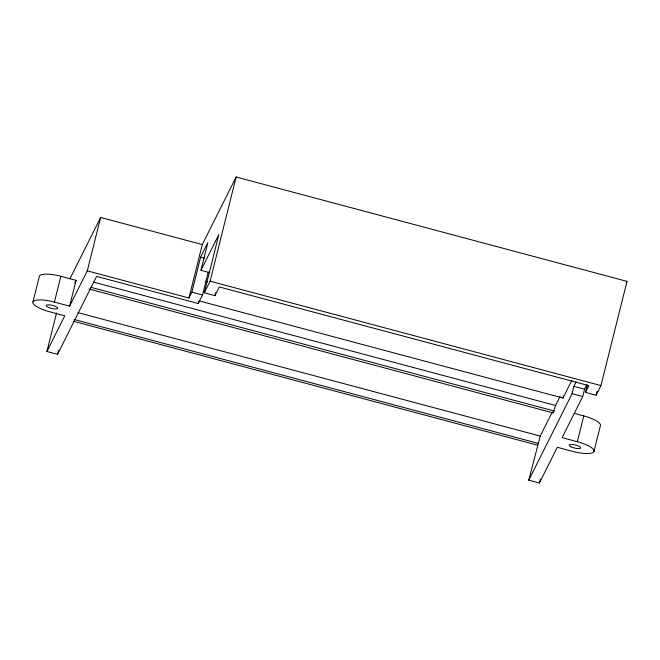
<?xml version="1.0" encoding="UTF-8"?>
<svg xmlns="http://www.w3.org/2000/svg" width="660" height="660" viewBox="0 0 660 660"><rect width="100%" height="100%" fill="white"/><g stroke="black" fill="none" stroke-linecap="round" stroke-linejoin="round"><path stroke-width="0.99" d="M33 301.826L39.443 276.045A19.701 5.28 14 0 1 60.86 276.292L76.065 280.351L69.622 306.133L54.417 302.074A19.701 5.28 14 0 0 33 301.826A19.701 5.28 14 0 0 49.582 311.726L64.787 315.785L46.901 351.491L57.544 354.337L96.575 276.391L198.231 303.534L202.505 295.003L208.255 272.011M54.417 302.074L60.86 276.292M46.901 351.491L56.546 312.931M57.544 354.337L58.542 350.336M69.622 306.133L87.293 270.847L100.633 217.445L202.29 244.588L236.14 176.995L627 281.358L600.946 385.58L596.12 395.233L585.478 392.386L587.202 385.489M87.293 270.847L188.95 297.99L202.29 244.588M188.95 297.99L191.862 292.165L200.607 257.177L207.859 242.698L200.953 270.32L209.657 272.646M198.231 303.534L198.734 301.537M585.478 392.386L588.86 385.638L219.285 286.951L214.937 295.639L204.295 292.801L218.839 234.613L200.953 270.32M204.295 292.801L210.094 281.218L236.14 176.995M214.937 295.639L215.672 292.677M574.274 413.383L583.778 415.924A19.701 5.28 14 0 1 600.361 425.824L593.917 451.597A19.701 5.28 14 0 1 572.5 451.349L557.304 447.29L539.418 483.005L528.775 480.158L540.235 436.079L552.346 411.889M88.943 288.973L553.204 412.937L553.666 411.089M553.204 412.937L555.555 405.479L559.993 396.611M539.418 483.005L540.408 479.044M199.337 300.943L562.972 398.038L563.467 396.074M528.775 480.158L572.08 393.69L573.919 386.323L576.213 381.752M593.917 451.597A19.701 5.28 14 0 0 577.335 441.705L562.13 437.646L582.722 396.528L584.562 389.161L586.856 384.59M577.335 441.705L583.778 415.924M596.12 395.233L597.102 391.289M69.886 278.85L100.633 217.445M74.745 282.983L76.065 280.351M562.972 398.038L571.865 380.284M626.076 283.206L627 281.358M200.607 257.177L204.476 258.209M210.094 281.218L600.946 385.58M205.557 281.366L207.529 281.894M573.919 386.323L584.562 389.161M191.862 292.165L202.505 295.003M572.08 393.69L582.722 396.528M93.291 282.051L555.555 405.479M90.907 287.306L554.169 411.007M77.962 312.642L540.235 436.079M74.134 319.473L538.395 443.438M73.26 321.214L537.52 445.178M570.809 446.713A5.907 1.584 14 0 0 580.453 448.247A5.907 1.584 14 0 0 573.499 444.617A5.907 1.584 14 0 0 570.809 446.713M48.65 307.445A5.907 1.584 14 0 0 57.717 308.385A5.907 1.584 14 0 0 49.64 304.87A5.907 1.584 14 0 0 48.65 307.445"/></g></svg>
